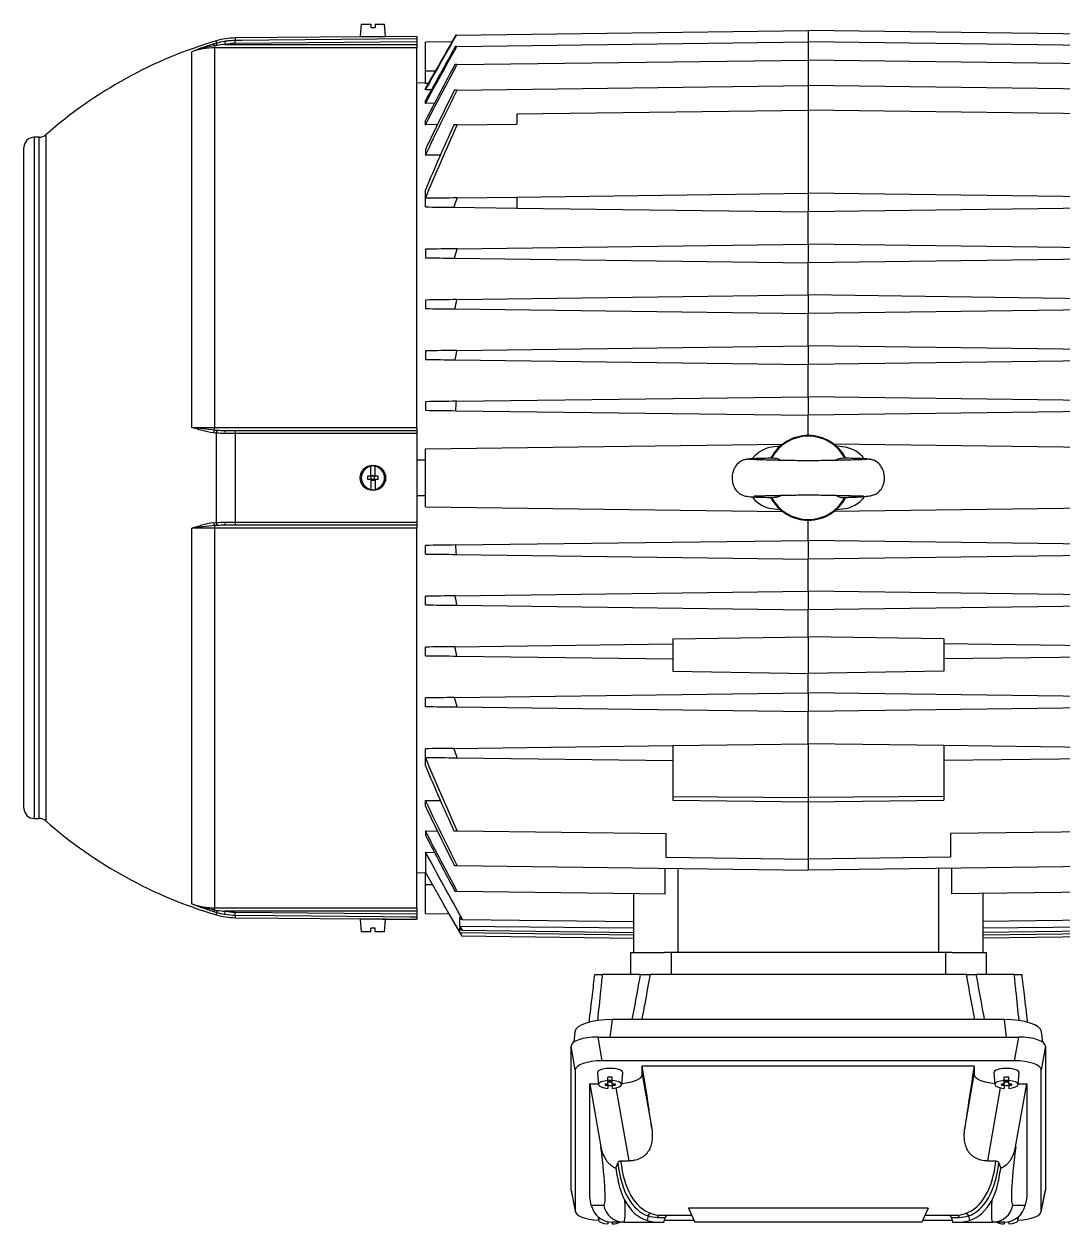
# Model space of a CAD drawing. Extents: x 49 to 1992, y 36 to 1202.
# Drawn here: x 1062.6 to 1368.9, y 35.5 to 389.6 of the extents above; entities that cross this region are included whole.
import ezdxf

# ---------------------------------------------------------------- set-up
doc = ezdxf.new("R2010")
doc.units = 0
doc.layers.get('0').update_dxf_attribs({"linetype": 'CONTINUOUS'})

msp = doc.modelspace()

# ---------------------------------------------------------------- linework, layer by layer
at = {"color": 7, "linetype": 'CONTINUOUS'}
for p, q in [((1162.12, 389.56), (1161.8, 385.86)), ((1162.12, 389.56), (1164.9, 389.56)), ((1164.9, 389.56), (1164.9, 388.56)), ((1166.2, 389.56), (1166.2, 388.56)), ((1166.2, 389.56), (1168.98, 389.56)), ((1169.3, 385.86), (1168.98, 389.56)), ((1164.9, 388.56), (1166.2, 388.56)), ((1178.55, 385.91), (1168.51, 385.82)), ((1178.55, 385.91), (1178.55, 385.25)), ((1190.23, 386.28), (1294.05, 387.63)), ((1294.05, 387.63), (1294.05, 384.26)), ((1397.87, 386.28), (1294.05, 387.63)), ((1118.82, 383.14), (1118.82, 382.54)), ((1118.82, 382.54), (1118.82, 270.55)), ((1178.55, 382.54), (1118.82, 382.54)), ((1119.34, 383.95), (1119.34, 384.62)), ((1121.79, 384.52), (1121.95, 383.54)), ((1121.95, 383.54), (1178.55, 383.54)), ((1162.59, 385.77), (1124.85, 385.44)), ((1124.85, 385.44), (1124.85, 384.78)), ((1124.86, 383.79), (1124.85, 384.78)), ((1178.55, 384.26), (1124.86, 383.79)), ((1161.8, 385.86), (1169.3, 385.86)), ((1178.55, 384.26), (1178.55, 383.54)), ((1178.55, 383.54), (1178.55, 382.54)), ((1178.55, 270.55), (1178.55, 382.54)), ((1188.84, 384.28), (1181.05, 384.18)), ((1190.3, 382.9), (1294.05, 384.26)), ((1294.05, 384.26), (1294.05, 378.94)), ((1397.8, 382.9), (1294.05, 384.26)), ((1112.05, 270.55), (1112.05, 381.35)), ((1190.36, 377.58), (1294.05, 378.94)), ((1294.05, 378.94), (1294.05, 371.4)), ((1397.74, 377.58), (1294.05, 378.94)), ((1181.05, 372), (1181.05, 375.66)), ((1183.93, 375.66), (1181.05, 375.66)), ((1181.05, 372.19), (1178.55, 372.15)), ((1181.86, 372.01), (1181.05, 372)), ((1181.05, 370.13), (1181.05, 370.6)), ((1182.82, 370.15), (1181.05, 370.13)), ((1190.41, 370.04), (1294.05, 371.4)), ((1294.05, 371.4), (1294.05, 364.15)), ((1397.69, 370.04), (1294.05, 371.4)), ((1181.05, 366.13), (1181.05, 366.96)), ((1183.73, 366.17), (1181.05, 366.13)), ((1208.05, 363.02), (1294.05, 364.15)), ((1208.05, 363.02), (1208.05, 360.02)), ((1294.05, 364.15), (1294.05, 339.61)), ((1380.05, 363.02), (1294.05, 364.15)), ((1181.05, 359.84), (1181.05, 361.08)), ((1184.63, 359.89), (1181.05, 359.84)), ((1190.44, 359.79), (1208.05, 360.02)), ((1067.03, 356.16), (1065.55, 356.16)), ((1065.55, 356.16), (1065.55, 155.16)), ((1067.03, 255.66), (1067.03, 356.16)), ((1069, 356.9), (1069, 255.66)), ((1062.55, 158.16), (1062.55, 353.16)), ((1181.05, 352.57), (1181.05, 350.82)), ((1185.54, 350.87), (1181.05, 350.82)), ((1181.05, 338.16), (1181.05, 340.62)), ((1181.05, 335.59), (1181.05, 338.13)), ((1190.44, 338.26), (1208.05, 338.49)), ((1208.05, 338.49), (1294.05, 339.61)), ((1208.05, 338.49), (1208.05, 335.24)), ((1294.05, 339.61), (1294.05, 334.11)), ((1380.05, 338.49), (1294.05, 339.61)), ((1189.45, 335.48), (1208.05, 335.24)), ((1208.05, 335.24), (1294.05, 334.11)), ((1380.05, 335.24), (1294.05, 334.11)), ((1294.05, 324.61), (1294.05, 334.11)), ((1181.05, 323.13), (1181.05, 320.59)), ((1190.41, 323.26), (1294.05, 324.61)), ((1294.05, 324.61), (1294.05, 319.11)), ((1397.69, 323.26), (1294.05, 324.61)), ((1189.6, 320.48), (1294.05, 319.11)), ((1398.5, 320.48), (1294.05, 319.11)), ((1294.05, 309.61), (1294.05, 319.11)), ((1181.05, 308.13), (1181.05, 305.59)), ((1190.36, 308.25), (1294.05, 309.61)), ((1294.05, 309.61), (1294.05, 304.11)), ((1397.74, 308.25), (1294.05, 309.61)), ((1189.74, 305.48), (1294.05, 304.11)), ((1398.36, 305.48), (1294.05, 304.11)), ((1294.05, 294.61), (1294.05, 304.11)), ((1190.3, 293.25), (1294.05, 294.61)), ((1294.05, 294.61), (1294.05, 289.11)), ((1397.8, 293.25), (1294.05, 294.61)), ((1181.05, 293.13), (1181.05, 290.59)), ((1189.86, 290.48), (1294.05, 289.11)), ((1398.24, 290.48), (1294.05, 289.11)), ((1294.05, 279.61), (1294.05, 289.11)), ((1181.05, 278.13), (1181.05, 275.59)), ((1190.23, 278.25), (1294.05, 279.61)), ((1294.05, 279.61), (1294.05, 274.11)), ((1397.87, 278.25), (1294.05, 279.61)), ((1189.97, 275.47), (1294.05, 274.11)), ((1398.13, 275.47), (1294.05, 274.11)), ((1294.05, 268.16), (1294.05, 274.11)), ((1118.82, 269.74), (1118.82, 270.55)), ((1118.82, 270.55), (1178.55, 270.55)), ((1124.86, 269.66), (1178.55, 269.66)), ((1178.55, 270.55), (1178.55, 269.66)), ((1119.34, 242.49), (1119.34, 268.84)), ((1124.85, 268.76), (1124.85, 242.56)), ((1178.55, 268.76), (1178.55, 242.56)), ((1181.05, 264.18), (1286.42, 265.56)), ((1407.05, 264.18), (1301.68, 265.56)), ((1181.05, 247.14), (1181.05, 264.18)), ((1285.72, 264.98), (1284, 264.83)), ((1304.1, 264.83), (1302.38, 264.98)), ((1164.9, 259.03), (1164.9, 259.12)), ((1164.9, 256.16), (1164.9, 259.03)), ((1166.2, 259.03), (1166.2, 259.12)), ((1166.2, 256.16), (1166.2, 259.03)), ((1178.55, 260.99), (1181.05, 260.97)), ((1067.03, 155.16), (1067.03, 255.66)), ((1069, 255.66), (1069, 154.42)), ((1164.9, 256.16), (1164.05, 256.16)), ((1164.05, 255.16), (1164.05, 256.16)), ((1164.9, 255.16), (1164.05, 255.16)), ((1164.9, 256.16), (1165.05, 256.16)), ((1164.9, 255.16), (1164.9, 252.3)), ((1164.9, 255.16), (1165.05, 255.16)), ((1165.05, 256.36), (1166.05, 256.36)), ((1165.05, 256.16), (1165.05, 256.36)), ((1165.05, 255.16), (1165.05, 256.16)), ((1166.05, 256.16), (1165.05, 256.16)), ((1165.05, 254.96), (1165.05, 255.16)), ((1166.05, 255.16), (1165.05, 255.16)), ((1165.05, 254.96), (1166.05, 254.96)), ((1166.05, 256.16), (1166.05, 256.36)), ((1166.05, 255.16), (1166.05, 256.16)), ((1166.05, 256.16), (1166.2, 256.16)), ((1166.05, 254.96), (1166.05, 255.16)), ((1166.05, 255.16), (1166.2, 255.16)), ((1167.05, 256.16), (1166.2, 256.16)), ((1167.05, 255.16), (1166.2, 255.16)), ((1166.2, 255.16), (1166.2, 252.3)), ((1167.05, 255.16), (1167.05, 256.16)), ((1164.9, 252.3), (1164.9, 252.21)), ((1166.2, 252.3), (1166.2, 252.21)), ((1181.05, 250.35), (1178.55, 250.34)), ((1181.05, 247.14), (1286.42, 245.76)), ((1284, 246.49), (1285.72, 246.34)), ((1407.05, 247.14), (1301.68, 245.76)), ((1302.38, 246.34), (1304.1, 246.49)), ((1112.05, 129.97), (1112.05, 240.77)), ((1118.82, 241.58), (1118.82, 240.78)), ((1178.55, 240.78), (1118.82, 240.78)), ((1118.82, 240.78), (1118.82, 128.78)), ((1178.55, 241.66), (1124.86, 241.66)), ((1178.55, 241.66), (1178.55, 240.78)), ((1178.55, 128.78), (1178.55, 240.78)), ((1294.05, 237.21), (1294.05, 243.16)), ((1189.97, 235.85), (1294.05, 237.21)), ((1294.05, 237.21), (1294.05, 231.71)), ((1398.13, 235.85), (1294.05, 237.21)), ((1181.05, 233.19), (1181.05, 235.73)), ((1190.23, 233.07), (1294.05, 231.71)), ((1397.87, 233.07), (1294.05, 231.71)), ((1294.05, 222.21), (1294.05, 231.71)), ((1181.05, 218.19), (1181.05, 220.73)), ((1189.86, 220.85), (1294.05, 222.21)), ((1294.05, 222.21), (1294.05, 216.71)), ((1398.24, 220.85), (1294.05, 222.21)), ((1190.3, 218.07), (1294.05, 216.71)), ((1397.8, 218.07), (1294.05, 216.71)), ((1294.05, 208.71), (1294.05, 216.71)), ((1181.05, 203.19), (1181.05, 205.73)), ((1189.74, 205.85), (1254.05, 206.69)), ((1254.05, 208.15), (1294.05, 208.71)), ((1254.05, 208.15), (1254.05, 198.6)), ((1294.05, 208.71), (1294.05, 197.89)), ((1334.05, 208.15), (1294.05, 208.71)), ((1334.05, 208.15), (1334.05, 198.6)), ((1398.36, 205.85), (1334.05, 206.69)), ((1190.36, 203.07), (1254.05, 202.24)), ((1397.74, 203.07), (1334.05, 202.24)), ((1254.05, 198.6), (1294.05, 197.89)), ((1334.05, 198.6), (1294.05, 197.89)), ((1294.05, 192.21), (1294.05, 197.89)), ((1189.6, 190.84), (1294.05, 192.21)), ((1294.05, 192.21), (1294.05, 186.71)), ((1398.5, 190.84), (1294.05, 192.21)), ((1181.05, 188.19), (1181.05, 190.73)), ((1190.41, 188.07), (1294.05, 186.71)), ((1397.69, 188.07), (1294.05, 186.71)), ((1294.05, 177.21), (1294.05, 186.71)), ((1254.05, 176.69), (1294.05, 177.21)), ((1294.05, 177.21), (1294.05, 161.34)), ((1334.05, 176.69), (1294.05, 177.21)), ((1181.05, 173.19), (1181.05, 175.73)), ((1189.45, 175.84), (1254.05, 176.69)), ((1254.05, 176.69), (1254.05, 161.6)), ((1334.05, 176.69), (1334.05, 161.6)), ((1398.65, 175.84), (1334.05, 176.69)), ((1181.05, 170.7), (1181.05, 173.17)), ((1190.44, 173.07), (1254.05, 172.24)), ((1397.66, 173.07), (1334.05, 172.24)), ((1181.05, 160.51), (1185.54, 160.45)), ((1181.05, 158.75), (1181.05, 160.51)), ((1254.05, 161.6), (1294.05, 161.34)), ((1254.05, 161.6), (1254.05, 160.61)), ((1254.05, 160.61), (1294.05, 160.09)), ((1334.05, 161.6), (1294.05, 161.34)), ((1294.05, 161.34), (1294.05, 160.09)), ((1294.05, 160.09), (1334.05, 160.61)), ((1294.05, 160.09), (1294.05, 143.18)), ((1334.05, 161.6), (1334.05, 160.61)), ((1065.55, 155.16), (1067.03, 155.16)), ((1181.05, 151.48), (1184.63, 151.43)), ((1181.05, 151.48), (1181.05, 150.24)), ((1190.44, 151.53), (1252.05, 150.73)), ((1252.05, 150.73), (1252.05, 143.73)), ((1397.66, 151.53), (1336.05, 150.73)), ((1336.05, 150.73), (1336.05, 143.73)), ((1181.05, 145.2), (1183.73, 145.16)), ((1181.05, 145.2), (1181.05, 139.33)), ((1252.05, 143.73), (1294.05, 143.18)), ((1336.05, 143.73), (1294.05, 143.18)), ((1294.05, 143.18), (1294.05, 139.93)), ((1178.55, 139.18), (1181.05, 139.13)), ((1183.16, 135.66), (1181.05, 139.33)), ((1181.05, 135.66), (1181.05, 139.33)), ((1190.41, 141.28), (1294.05, 139.93)), ((1251.8, 132.94), (1251.8, 140.48)), ((1255.55, 140.43), (1255.55, 115.66)), ((1397.69, 141.28), (1294.05, 139.93)), ((1332.55, 115.66), (1332.55, 140.43)), ((1336.3, 140.48), (1336.3, 132.94)), ((1181.05, 135.66), (1183.16, 135.66)), ((1190.36, 133.74), (1251.8, 132.94)), ((1242.55, 115.66), (1242.55, 133.06)), ((1397.74, 133.74), (1336.3, 132.94)), ((1345.55, 133.06), (1345.55, 115.66)), ((1118.82, 128.78), (1178.55, 128.78)), ((1118.82, 128.19), (1118.82, 128.78)), ((1121.79, 126.81), (1121.95, 127.79)), ((1178.55, 127.79), (1121.95, 127.79)), ((1124.85, 126.54), (1124.86, 127.54)), ((1124.86, 127.54), (1178.55, 127.07)), ((1178.55, 128.78), (1178.55, 127.79)), ((1178.55, 127.79), (1178.55, 127.07)), ((1119.34, 126.7), (1119.34, 127.38)), ((1124.85, 126.54), (1124.85, 125.88)), ((1124.85, 125.88), (1162.55, 125.55)), ((1161.8, 125.46), (1162.12, 121.76)), ((1165.55, 125.46), (1161.8, 125.46)), ((1169.3, 125.46), (1165.55, 125.46)), ((1168.52, 125.5), (1178.55, 125.41)), ((1168.98, 121.76), (1169.3, 125.46)), ((1178.55, 126.07), (1178.55, 125.41)), ((1181.05, 127.14), (1187.96, 127.05)), ((1187.95, 127.05), (1191.75, 120.48)), ((1191.55, 125.39), (1191.16, 126.1)), ((1191.16, 123.43), (1191.16, 126.1)), ((1191.99, 125.39), (1242.55, 124.72)), ((1396.11, 125.39), (1345.55, 124.72)), ((1164.9, 121.76), (1162.12, 121.76)), ((1166.2, 122.76), (1164.9, 122.76)), ((1164.9, 121.76), (1164.9, 122.76)), ((1166.2, 121.76), (1166.2, 122.76)), ((1168.98, 121.76), (1166.2, 121.76)), ((1191.16, 123.43), (1191.88, 122.16)), ((1191.16, 123.43), (1242.55, 122.86)), ((1191.62, 122.16), (1191.16, 122.98)), ((1191.16, 121.52), (1191.16, 122.98)), ((1191.16, 121.52), (1191.74, 120.5)), ((1191.16, 121.52), (1242.55, 120.85)), ((1191.74, 120.5), (1242.55, 119.84)), ((1191.88, 122.16), (1242.55, 121.49)), ((1345.55, 122.86), (1396.94, 123.43)), ((1396.22, 122.16), (1345.55, 121.49)), ((1345.55, 120.85), (1396.94, 121.52)), ((1396.36, 120.5), (1345.55, 119.84)), ((1241.55, 115.66), (1241.55, 109.16)), ((1241.55, 115.66), (1251.63, 115.66)), ((1255.55, 115.66), (1251.63, 115.66)), ((1253.55, 115.66), (1253.55, 109.16)), ((1332.55, 115.66), (1255.55, 115.66)), ((1336.47, 115.66), (1332.55, 115.66)), ((1334.55, 115.66), (1334.55, 109.16)), ((1336.47, 115.66), (1346.55, 115.66)), ((1346.55, 115.66), (1346.55, 109.16)), ((1244.54, 109.16), (1233.26, 109.16)), ((1340.76, 109.16), (1247.34, 109.16)), ((1354.85, 109.16), (1343.56, 109.16)), ((1236.12, 95.84), (1235.52, 90.67)), ((1351.98, 95.84), (1236.12, 95.84)), ((1352.58, 90.67), (1351.98, 95.84)), ((1225.19, 92.25), (1224.83, 89.16)), ((1363.27, 89.16), (1362.91, 92.25)), ((1231.93, 90.67), (1233.16, 83.67)), ((1231.93, 90.67), (1356.17, 90.67)), ((1354.94, 83.67), (1356.17, 90.67)), ((1225.28, 80.98), (1224.05, 87.98)), ((1224.05, 45.48), (1224.05, 87.98)), ((1364.05, 87.98), (1362.82, 80.98)), ((1364.05, 87.98), (1364.05, 45.48)), ((1354.94, 83.67), (1233.16, 83.67)), ((1245.05, 82.21), (1343.05, 82.21)), ((1245.05, 79.61), (1245.05, 82.21)), ((1343.05, 82.21), (1343.05, 79.61)), ((1225.28, 80.98), (1225.28, 39.33)), ((1231.8, 80.12), (1232.13, 76.65)), ((1234.9, 77.83), (1234.9, 78.8)), ((1236.2, 77.83), (1236.2, 78.8)), ((1238.97, 76.65), (1239.3, 80.12)), ((1245.05, 79.61), (1247.85, 63.74)), ((1340.25, 63.74), (1343.05, 79.61)), ((1348.8, 80.12), (1349.13, 76.65)), ((1351.9, 77.83), (1351.9, 78.8)), ((1353.2, 77.83), (1353.2, 78.8)), ((1355.97, 76.65), (1356.3, 80.12)), ((1362.82, 39.33), (1362.82, 80.98)), ((1229.55, 76.91), (1232.1, 76.91)), ((1229.55, 43.39), (1229.55, 76.91)), ((1229.55, 76.91), (1232.84, 58.27)), ((1234.05, 76.85), (1234.9, 76.85)), ((1234.05, 76.85), (1234.05, 76.51)), ((1234.05, 76.51), (1234.34, 76.85)), ((1234.05, 76.51), (1234.9, 76.51)), ((1234.9, 76.85), (1234.9, 77.83)), ((1235.05, 77.79), (1234.9, 77.79)), ((1234.9, 77.51), (1235.05, 77.69)), ((1235.05, 77.45), (1234.9, 77.45)), ((1234.9, 76.85), (1234.9, 76.51)), ((1234.9, 76.51), (1234.9, 75.53)), ((1236.05, 77.86), (1235.05, 77.86)), ((1235.05, 77.86), (1235.05, 77.79)), ((1235.05, 77.79), (1235.05, 77.69)), ((1235.05, 77.69), (1236.05, 77.69)), ((1235.05, 77.45), (1235.05, 77.69)), ((1235.05, 77.45), (1235.05, 77.38)), ((1236.05, 77.38), (1235.05, 77.38)), ((1236.05, 77.86), (1236.05, 77.79)), ((1236.2, 77.79), (1236.05, 77.79)), ((1236.05, 77.79), (1236.05, 77.69)), ((1236.2, 77.51), (1236.05, 77.69)), ((1236.05, 77.45), (1236.05, 77.69)), ((1236.2, 77.45), (1236.05, 77.45)), ((1236.05, 77.45), (1236.05, 77.38)), ((1236.2, 76.85), (1236.2, 77.83)), ((1236.2, 76.85), (1237.05, 76.85)), ((1236.2, 76.85), (1236.2, 76.51)), ((1236.2, 76.51), (1237.05, 76.51)), ((1236.2, 76.51), (1236.2, 75.53)), ((1237.05, 76.51), (1236.76, 76.85)), ((1237.05, 76.85), (1237.05, 76.51)), ((1241.19, 54.13), (1237.39, 75.69)), ((1350.71, 75.69), (1346.91, 54.13)), ((1351.05, 76.85), (1351.9, 76.85)), ((1351.05, 76.85), (1351.05, 76.51)), ((1351.05, 76.51), (1351.34, 76.85)), ((1351.05, 76.51), (1351.9, 76.51)), ((1351.9, 76.85), (1351.9, 77.83)), ((1352.05, 77.79), (1351.9, 77.79)), ((1351.9, 77.51), (1352.05, 77.69)), ((1352.05, 77.45), (1351.9, 77.45)), ((1351.9, 76.85), (1351.9, 76.51)), ((1351.9, 76.51), (1351.9, 75.53)), ((1353.05, 77.86), (1352.05, 77.86)), ((1352.05, 77.86), (1352.05, 77.79)), ((1352.05, 77.79), (1352.05, 77.69)), ((1352.05, 77.69), (1353.05, 77.69)), ((1352.05, 77.45), (1352.05, 77.69)), ((1352.05, 77.45), (1352.05, 77.38)), ((1353.05, 77.38), (1352.05, 77.38)), ((1353.05, 77.86), (1353.05, 77.79)), ((1353.2, 77.79), (1353.05, 77.79)), ((1353.05, 77.79), (1353.05, 77.69)), ((1353.2, 77.51), (1353.05, 77.69)), ((1353.05, 77.45), (1353.05, 77.69)), ((1353.2, 77.45), (1353.05, 77.45)), ((1353.05, 77.45), (1353.05, 77.38)), ((1353.2, 76.85), (1353.2, 77.83)), ((1353.2, 76.85), (1354.05, 76.85)), ((1353.2, 76.85), (1353.2, 76.51)), ((1353.2, 76.51), (1354.05, 76.51)), ((1353.2, 76.51), (1353.2, 75.53)), ((1354.05, 76.51), (1353.76, 76.85)), ((1354.05, 76.85), (1354.05, 76.51)), ((1355.26, 58.27), (1358.55, 76.91)), ((1356, 76.91), (1358.55, 76.91)), ((1358.55, 76.91), (1358.55, 43.39)), ((1237.26, 51.98), (1237.83, 53.48)), ((1238.67, 54.13), (1241.19, 54.13)), ((1346.91, 54.13), (1349.43, 54.13)), ((1350.27, 53.48), (1350.84, 51.98)), ((1224.05, 45.48), (1225.28, 39.33)), ((1224.07, 45.29), (1225.3, 39.14)), ((1230.01, 41.11), (1229.55, 43.39)), ((1358.55, 43.39), (1358.09, 41.11)), ((1362.8, 39.14), (1364.03, 45.29)), ((1362.82, 39.33), (1364.05, 45.48)), ((1230.01, 41.11), (1233.67, 41.11)), ((1329.45, 40.2), (1258.66, 40.2)), ((1258.66, 40.2), (1260.57, 36.09)), ((1329.45, 40.2), (1327.53, 36.09)), ((1354.43, 41.11), (1358.09, 41.11)), ((1232.03, 37.64), (1232.13, 36.63)), ((1234.9, 36.21), (1234.9, 35.52)), ((1239.58, 36.09), (1236.11, 36.09)), ((1236.2, 36.09), (1236.2, 35.52)), ((1239.58, 36.09), (1248.97, 36.09)), ((1246.78, 37.9), (1246.45, 36.55)), ((1248.97, 36.09), (1251.45, 36.09)), ((1251.78, 37.35), (1249.41, 37.35)), ((1250.33, 38.09), (1259.64, 38.09)), ((1251.45, 36.09), (1251.78, 37.35)), ((1251.59, 36.63), (1260.32, 36.63)), ((1327.53, 36.09), (1260.57, 36.09)), ((1327.78, 36.63), (1336.51, 36.63)), ((1328.46, 38.09), (1337.77, 38.09)), ((1336.32, 37.35), (1336.65, 36.09)), ((1338.69, 37.35), (1336.32, 37.35)), ((1336.65, 36.09), (1339.14, 36.09)), ((1339.14, 36.09), (1348.52, 36.09)), ((1341.32, 37.9), (1341.65, 36.55)), ((1351.99, 36.09), (1348.52, 36.09)), ((1351.9, 36.09), (1351.9, 35.52)), ((1353.2, 36.21), (1353.2, 35.52)), ((1355.97, 36.63), (1356.07, 37.64))]:
    msp.add_line(p, q, dxfattribs=at)
at = {"color": 7, "linetype": 'CONTINUOUS', "flags": 128}
for points in [[(1124.85, 384.78), (1126.85, 384.8), (1134.85, 384.87), (1166.85, 385.15), (1178.55, 385.25)], [(1178.55, 268.76), (1176.55, 268.76), (1168.55, 268.76), (1136.55, 268.76), (1124.85, 268.76)], [(1124.85, 242.56), (1126.85, 242.56), (1134.85, 242.56), (1166.85, 242.56), (1178.55, 242.56)], [(1178.55, 126.07), (1176.55, 126.09), (1168.55, 126.16), (1136.55, 126.44), (1124.85, 126.54)], [(1191.74, 120.5), (1191.74, 120.5)], [(1239.3, 80.12), (1239.3, 80.16), (1239.12, 80.56), (1238.58, 80.91), (1237.75, 81.2), (1236.71, 81.38), (1235.55, 81.44), (1234.39, 81.38), (1233.35, 81.2), (1232.52, 80.91), (1231.98, 80.56), (1231.8, 80.16), (1231.8, 80.12)], [(1356.3, 80.12), (1356.3, 80.16), (1356.12, 80.56), (1355.58, 80.91), (1354.75, 81.2), (1353.71, 81.38), (1352.55, 81.44), (1351.39, 81.38), (1350.35, 81.2), (1349.52, 80.91), (1348.98, 80.56), (1348.8, 80.16), (1348.8, 80.12)], [(1234.9, 77.83), (1233.8, 77.69), (1232.91, 77.43), (1232.33, 77.08), (1232.12, 76.68), (1232.33, 76.29), (1232.91, 75.94), (1233.8, 75.68), (1234.9, 75.53)], [(1236.2, 75.53), (1237.3, 75.68), (1238.19, 75.94), (1238.77, 76.29), (1238.98, 76.68), (1238.77, 77.08), (1238.19, 77.43), (1237.3, 77.69), (1236.2, 77.83)], [(1351.9, 77.83), (1350.8, 77.69), (1349.91, 77.43), (1349.33, 77.08), (1349.12, 76.68), (1349.33, 76.29), (1349.91, 75.94), (1350.8, 75.68), (1351.9, 75.53)], [(1353.2, 75.53), (1354.3, 75.68), (1355.19, 75.94), (1355.77, 76.29), (1355.98, 76.68), (1355.77, 77.08), (1355.19, 77.43), (1354.3, 77.69), (1353.2, 77.83)], [(1232.55, 37.23), (1232.33, 37.06), (1232.12, 36.67), (1232.33, 36.27), (1232.91, 35.92), (1233.8, 35.66), (1234.9, 35.52)], [(1353.2, 35.52), (1354.3, 35.66), (1355.19, 35.92), (1355.77, 36.27), (1355.98, 36.67), (1355.77, 37.06), (1355.55, 37.23)]]:
    msp.add_lwpolyline(points, dxfattribs=at)
at = {"color": 7, "linetype": 'CONTINUOUS'}
msp.add_circle((1165.55, 255.66), 3.75, dxfattribs=at)
for centre, radius, start, end in [((1157.55, 255.66), 134.5, 106.5049, 131.1728), ((1117.44, 382.77), 1.42, 14.9533, 40.3173), ((1125.02, 365.44), 20, 90.5, 106.5049), ((1117.05, 382.59), 2.66, 14.6474, 30.5834), ((1065.55, 353.16), 3, 90, 180), ((1067.03, 359.16), 3, 270, 311.1728), ((1120.33, 268.75), 1.81, 146.6187, 174.3626), ((1120.89, 268.8), 1.55, 144.7345, 178.8783), ((1123.25, 268.96), 1.47, 151.7604, 187.8841), ((1149.52, 268.97), 24.68, 178.4001, 180.4877), ((1294.05, 255.66), 12.5, 27.704, 151.9746), ((1294.05, 255.66), 12.29, 28.1011, 151.8989), ((1284.8, 255.66), 9.21, 95, 142.0593), ((1303.3, 255.66), 9.21, 36.6482, 85), ((1165.55, 255.66), 3.43, 100.9358, 259.0642), ((1165.55, 255.66), 3.51, 79.3397, 100.6603), ((1165.55, 255.66), 3.43, 280.9358, 79.0642), ((1165.55, 255.66), 3.51, 259.3397, 280.6603), ((1284.8, 255.66), 9.21, 218.4824, 265), ((1294.05, 255.66), 12.5, 207.9119, 332.284), ((1294.05, 255.66), 12.29, 208.0983, 331.9017), ((1303.3, 255.66), 9.21, 275, 322.9169), ((1120.33, 242.58), 1.81, 185.6374, 213.3813), ((1120.89, 242.52), 1.55, 181.1217, 215.2655), ((1123.25, 242.36), 1.47, 172.1159, 208.2396), ((1149.52, 242.35), 24.68, 179.5123, 181.5999), ((1065.55, 158.16), 3, 180, 270), ((1067.03, 152.16), 3, 48.8272, 90), ((1157.55, 255.66), 134.5, 228.8272, 253.4951), ((1117.44, 128.55), 1.42, 319.6827, 345.0467), ((1117.05, 128.73), 2.66, 329.4166, 345.3526), ((1125.02, 145.88), 20, 253.4951, 269.5), ((1235.55, 68.64), 10.18, 86.34, 93.66), ((1352.55, 68.64), 10.18, 86.34, 93.66), ((1235.55, 86.6), 10.18, 266.34, 273.66), ((1352.55, 86.6), 10.18, 266.34, 273.66), ((1239.58, 42.08), 5.99, 189.3295, 269.9592), ((1348.52, 42.08), 5.99, 270.0408, 350.6705), ((1236.15, 40.76), 5.24, 270.58, 297.1023), ((1247.75, 37.63), 1.01, 95.7836, 164.2688), ((1250.35, 37.13), 0.962, 90.9431, 166.7201), ((1252.75, 37.09), 1, 90, 165), ((1335.35, 37.09), 1, 15, 90), ((1337.75, 37.13), 0.962, 13.2799, 89.0569), ((1340.35, 37.63), 1.01, 15.7312, 84.2164), ((1351.95, 40.76), 5.24, 242.8977, 269.42)]:
    msp.add_arc(centre, radius, start, end, dxfattribs=at)
for centre, major_axis, ratio, start_param, end_param in [((1236.24, 92.05), (11.06, -0.05), 0.341994, 1.58317, 3.103304), ((1351.86, 92.05), (11.06, 0.05), 0.341994, 0.038289, 1.558423), ((1232.17, 87.89), (8.12, -0.09), 0.341823, 1.604946, 3.145584), ((1355.93, 87.89), (8.12, 0.09), 0.341823, 6.279194, 7.819832), ((1233.41, 80.89), (8.12, -0.09), 0.341823, 1.604946, 3.145584), ((1242.19, 83.09), (-7.48, 45), 0.05869, 4.258116, 4.683087), ((1345.91, 83.09), (7.48, 45), 0.05869, 1.600099, 2.025069), ((1354.69, 80.89), (8.12, 0.09), 0.341823, 6.279194, 7.819832), ((1236.93, 79.69), (8.12, -0.09), 0.341823, 4.975237, 6.287177), ((1351.17, 79.69), (8.12, 0.09), 0.341823, 3.137601, 4.449541), ((1226.87, 82.11), (-6.82, 41), 0.05869, 3.131834, 4.082097), ((1361.23, 82.11), (6.82, 41), 0.05869, 2.201088, 3.151351), ((1263.8, 83.35), (17.21, 45.38), 0.438201, 2.442209, 3.150998), ((1264.67, 83.09), (17.37, 44.33), 0.445399, 2.442677, 3.159096), ((1323.43, 83.09), (-17.37, 44.33), 0.445399, 3.12409, 3.840509), ((1324.3, 83.35), (-17.21, 45.38), 0.438201, 3.132187, 3.840976), ((1232.17, 45.57), (8.12, 0.09), 0.341823, 3.137601, 3.205901), ((1355.93, 45.57), (8.12, -0.09), 0.341823, 6.218877, 6.287177), ((1233.41, 39.41), (8.12, 0.09), 0.341823, 3.137601, 4.549585), ((1235.9, 42.09), (4.47, -4.17), 0.965767, 4.073529, 5.480416), ((1232.78, 83.09), (-6.81, 47), 0.051529, 3.134124, 3.659087), ((1263.52, 83.09), (17.58, 46.36), 0.438201, 2.781273, 3.166858), ((1324.59, 83.09), (-17.58, 46.36), 0.438201, 3.116327, 3.501912), ((1355.32, 83.09), (6.81, 47), 0.051529, 2.624099, 3.149061), ((1352.2, 42.09), (4.47, 4.17), 0.965767, 3.944361, 5.351249), ((1354.69, 39.41), (8.12, -0.09), 0.341823, 4.875193, 6.287177)]:
    msp.add_ellipse(centre, major_axis=major_axis, ratio=ratio, start_param=start_param, end_param=end_param, dxfattribs=at)
for points in [[(1181.05, 370.13), (1184.11, 375.51), (1187.17, 380.89), (1190.23, 386.28)], [(1189.97, 386.27), (1187, 381.05), (1184.02, 375.82), (1181.05, 370.6)], [(1190.23, 386.28), (1190.14, 386.27), (1190.05, 386.27), (1189.97, 386.27)], [(1115.03, 382.49), (1114.03, 382.13), (1113.03, 381.75), (1112.05, 381.35)], [(1118.53, 383.69), (1117.34, 383.31), (1116.18, 382.91), (1115.03, 382.49)], [(1118.53, 383.69), (1118.8, 383.78), (1119.07, 383.86), (1119.34, 383.95)], [(1119.62, 383.26), (1119.35, 383.22), (1119.09, 383.18), (1118.82, 383.14)], [(1119.34, 383.95), (1120.14, 384.19), (1120.96, 384.38), (1121.79, 384.52)], [(1121.95, 383.54), (1121.17, 383.47), (1120.4, 383.38), (1119.62, 383.26)], [(1121.79, 384.52), (1122.12, 384.57), (1122.45, 384.62), (1122.78, 384.65)], [(1124.86, 383.79), (1123.88, 383.78), (1122.91, 383.69), (1121.95, 383.54)], [(1122.78, 384.65), (1123.46, 384.73), (1124.15, 384.77), (1124.85, 384.78)], [(1181.05, 366.13), (1184.12, 371.73), (1187.21, 377.32), (1190.3, 382.9)], [(1189.86, 382.9), (1186.91, 377.59), (1183.97, 372.28), (1181.05, 366.96)], [(1190.3, 382.9), (1190.15, 382.9), (1190, 382.9), (1189.86, 382.9)], [(1181.05, 359.84), (1184.12, 365.77), (1187.23, 371.68), (1190.36, 377.58)], [(1189.74, 377.57), (1186.82, 372.09), (1183.92, 366.6), (1181.05, 361.08)], [(1190.36, 377.58), (1190.15, 377.58), (1189.94, 377.57), (1189.74, 377.57)], [(1181.05, 350.82), (1184.1, 357.26), (1187.23, 363.66), (1190.41, 370.04)], [(1189.6, 370.03), (1186.7, 364.23), (1183.84, 358.42), (1181.05, 352.57)], [(1190.41, 370.04), (1190.14, 370.04), (1189.87, 370.03), (1189.6, 370.03)], [(1181.05, 338.16), (1184.04, 345.43), (1187.18, 352.63), (1190.44, 359.79)], [(1189.45, 359.78), (1186.55, 353.43), (1183.74, 347.05), (1181.05, 340.62)], [(1190.44, 359.79), (1190.1, 359.79), (1189.77, 359.78), (1189.45, 359.78)], [(1190.44, 338.26), (1187.18, 338.21), (1184.04, 338.17), (1181.05, 338.13)], [(1189.45, 335.48), (1189.77, 336.41), (1190.1, 337.33), (1190.44, 338.26)], [(1181.05, 335.59), (1183.74, 335.56), (1186.55, 335.52), (1189.45, 335.48)], [(1190.41, 323.26), (1187.23, 323.21), (1184.1, 323.17), (1181.05, 323.13)], [(1189.6, 320.48), (1189.87, 321.41), (1190.14, 322.33), (1190.41, 323.26)], [(1181.05, 320.59), (1183.84, 320.55), (1186.7, 320.52), (1189.6, 320.48)], [(1190.36, 308.25), (1187.23, 308.21), (1184.12, 308.17), (1181.05, 308.13)], [(1189.74, 305.48), (1189.94, 306.4), (1190.15, 307.33), (1190.36, 308.25)], [(1181.05, 305.59), (1183.92, 305.55), (1186.82, 305.52), (1189.74, 305.48)], [(1190.3, 293.25), (1187.21, 293.21), (1184.12, 293.17), (1181.05, 293.13)], [(1181.05, 290.59), (1183.97, 290.55), (1186.91, 290.51), (1189.86, 290.48)], [(1189.86, 290.48), (1190, 291.4), (1190.15, 292.33), (1190.3, 293.25)], [(1190.23, 278.25), (1187.17, 278.21), (1184.11, 278.17), (1181.05, 278.13)], [(1189.97, 275.47), (1190.05, 276.4), (1190.14, 277.33), (1190.23, 278.25)], [(1181.05, 275.59), (1184.02, 275.55), (1187, 275.51), (1189.97, 275.47)], [(1115.03, 269.66), (1114.03, 269.93), (1113.03, 270.24), (1112.05, 270.55)], [(1118.53, 268.93), (1117.34, 269.09), (1116.18, 269.35), (1115.03, 269.66)], [(1118.82, 269.74), (1119.09, 269.73), (1119.35, 269.71), (1119.62, 269.7)], [(1119.62, 269.7), (1120.4, 269.67), (1121.17, 269.66), (1121.95, 269.66)], [(1121.95, 269.66), (1122.91, 269.66), (1123.88, 269.66), (1124.86, 269.66)], [(1119.34, 268.84), (1119.07, 268.86), (1118.8, 268.89), (1118.53, 268.93)], [(1121.79, 268.76), (1120.96, 268.76), (1120.14, 268.77), (1119.34, 268.84)], [(1124.85, 268.76), (1123.82, 268.76), (1122.8, 268.76), (1121.79, 268.76)], [(1115.03, 241.66), (1114.03, 241.39), (1113.03, 241.09), (1112.05, 240.77)], [(1118.53, 242.4), (1117.34, 242.23), (1116.18, 241.97), (1115.03, 241.66)], [(1118.53, 242.4), (1118.8, 242.44), (1119.07, 242.47), (1119.34, 242.49)], [(1119.62, 241.62), (1119.35, 241.61), (1119.09, 241.6), (1118.82, 241.58)], [(1119.34, 242.49), (1120.14, 242.55), (1120.96, 242.56), (1121.79, 242.56)], [(1121.95, 241.66), (1121.17, 241.66), (1120.4, 241.66), (1119.62, 241.62)], [(1121.79, 242.56), (1122.12, 242.56), (1122.45, 242.56), (1122.78, 242.56)], [(1124.86, 241.66), (1123.88, 241.66), (1122.91, 241.66), (1121.95, 241.66)], [(1122.78, 242.56), (1123.46, 242.56), (1124.15, 242.56), (1124.85, 242.56)], [(1189.97, 235.85), (1187, 235.81), (1184.02, 235.77), (1181.05, 235.73)], [(1190.23, 233.07), (1190.14, 234), (1190.05, 234.92), (1189.97, 235.85)], [(1181.05, 233.19), (1184.11, 233.15), (1187.17, 233.11), (1190.23, 233.07)], [(1189.86, 220.85), (1186.91, 220.81), (1183.97, 220.77), (1181.05, 220.73)], [(1190.3, 218.07), (1190.15, 219), (1190, 219.92), (1189.86, 220.85)], [(1181.05, 218.19), (1184.12, 218.15), (1187.21, 218.11), (1190.3, 218.07)], [(1189.74, 205.85), (1186.82, 205.81), (1183.92, 205.77), (1181.05, 205.73)], [(1190.36, 203.07), (1190.15, 203.99), (1189.94, 204.92), (1189.74, 205.85)], [(1181.05, 203.19), (1184.12, 203.15), (1187.23, 203.11), (1190.36, 203.07)], [(1189.6, 190.84), (1186.7, 190.81), (1183.84, 190.77), (1181.05, 190.73)], [(1181.05, 188.19), (1184.1, 188.15), (1187.23, 188.11), (1190.41, 188.07)], [(1190.41, 188.07), (1190.14, 188.99), (1189.87, 189.92), (1189.6, 190.84)], [(1189.45, 175.84), (1186.55, 175.8), (1183.74, 175.77), (1181.05, 175.73)], [(1190.44, 173.07), (1190.1, 173.99), (1189.77, 174.92), (1189.45, 175.84)], [(1181.05, 173.19), (1184.04, 173.15), (1187.18, 173.11), (1190.44, 173.07)], [(1190.44, 151.53), (1187.19, 158.69), (1184.04, 165.89), (1181.05, 173.17)], [(1181.05, 170.7), (1183.74, 164.27), (1186.55, 157.89), (1189.45, 151.55)], [(1190.41, 141.28), (1187.23, 147.66), (1184.1, 154.06), (1181.05, 160.51)], [(1181.05, 158.75), (1183.84, 152.91), (1186.7, 147.09), (1189.6, 141.29)], [(1190.36, 133.74), (1187.23, 139.64), (1184.12, 145.55), (1181.05, 151.48)], [(1181.05, 150.24), (1183.92, 144.73), (1186.82, 139.23), (1189.74, 133.75)], [(1189.45, 151.55), (1189.77, 151.54), (1190.1, 151.54), (1190.44, 151.53)], [(1191.99, 125.39), (1188.33, 131.98), (1184.68, 138.58), (1181.05, 145.2)], [(1189.6, 141.29), (1189.87, 141.29), (1190.14, 141.29), (1190.41, 141.28)], [(1189.74, 133.75), (1189.94, 133.75), (1190.15, 133.75), (1190.36, 133.74)], [(1115.03, 128.83), (1114.03, 129.2), (1113.03, 129.58), (1112.05, 129.97)], [(1118.53, 127.63), (1117.34, 128.01), (1116.18, 128.41), (1115.03, 128.83)], [(1119.34, 127.38), (1119.07, 127.46), (1118.8, 127.55), (1118.53, 127.63)], [(1118.82, 128.19), (1119.09, 128.14), (1119.35, 128.1), (1119.62, 128.06)], [(1119.62, 128.06), (1120.4, 127.94), (1121.17, 127.85), (1121.95, 127.79)], [(1121.95, 127.79), (1122.91, 127.63), (1123.88, 127.55), (1124.86, 127.54)], [(1121.79, 126.81), (1120.96, 126.94), (1120.14, 127.13), (1119.34, 127.38)], [(1124.85, 126.54), (1123.82, 126.55), (1122.8, 126.64), (1121.79, 126.81)], [(1191.99, 125.39), (1191.84, 125.39), (1191.69, 125.39), (1191.55, 125.39)], [(1191.88, 122.16), (1191.79, 122.16), (1191.7, 122.16), (1191.62, 122.16)], [(1246.45, 36.55), (1247.4, 36.25), (1248.24, 36.09), (1248.97, 36.09)], [(1249.41, 37.35), (1248.66, 37.35), (1247.78, 37.54), (1246.78, 37.9)], [(1247.65, 38.63), (1248.67, 38.28), (1249.56, 38.09), (1250.33, 38.09)], [(1337.77, 38.09), (1338.54, 38.09), (1339.43, 38.28), (1340.45, 38.63)], [(1341.32, 37.9), (1340.32, 37.54), (1339.44, 37.35), (1338.69, 37.35)], [(1339.14, 36.09), (1339.86, 36.09), (1340.7, 36.25), (1341.65, 36.55)]]:
    msp.add_open_spline(points, degree=3, dxfattribs=at)
for points, knots in [([(1118.82, 383.14), (1117.66, 382.96), (1116.51, 382.72), (1114.25, 382.12), (1113.14, 381.77), (1112.05, 381.35)], [0, 0, 0, 0, 0.5, 0.5, 1, 1, 1, 1]), ([(1118.82, 382.54), (1117.66, 382.54), (1116.52, 382.44), (1114.25, 382.04), (1113.14, 381.75), (1112.05, 381.35)], [0, 0, 0, 0, 0.5, 0.5, 1, 1, 1, 1]), ([(1168.51, 385.82), (1168.51, 385.82), (1168.51, 385.82), (1168.13, 385.81), (1167.46, 385.79), (1166.55, 385.78), (1165.54, 385.76), (1164.53, 385.76), (1163.63, 385.76), (1162.96, 385.77), (1162.58, 385.77), (1162.59, 385.77), (1162.59, 385.77)], [0, 0, 0, 0, 0.071178, 0.17854, 0.285935, 0.393373, 0.500815, 0.608224, 0.715612, 0.823011, 0.930427, 1, 1, 1, 1]), ([(1178.55, 385.25), (1178.55, 385.24), (1178.55, 385.2), (1178.55, 385.09), (1178.55, 385.02), (1178.55, 384.75), (1178.55, 384.5), (1178.55, 384.26)], [0, 0, 0, 0, 0.25, 0.25, 0.5, 0.5, 1, 1, 1, 1]), ([(1181.05, 375.66), (1181.05, 376.77), (1181.05, 379), (1181.05, 381.87), (1181.05, 383.64), (1181.05, 384.4), (1181.05, 384.18), (1181.05, 384.18)], [0, 0, 0, 0, 0.250074, 0.49993, 0.749675, 0.999413, 1, 1, 1, 1]), ([(1118.82, 269.74), (1117.66, 269.82), (1116.51, 269.95), (1114.25, 270.23), (1113.14, 270.39), (1112.05, 270.55)], [0, 0, 0, 0, 0.5, 0.5, 1, 1, 1, 1]), ([(1112.05, 270.55), (1113.14, 270.55), (1114.25, 270.55), (1116.52, 270.55), (1117.66, 270.55), (1118.82, 270.55)], [0, 0, 0, 0, 0.5, 0.5, 1, 1, 1, 1]), ([(1178.55, 269.66), (1178.55, 269.66), (1178.55, 269.64), (1178.55, 269.55), (1178.55, 269.49), (1178.55, 269.24), (1178.55, 269.01), (1178.55, 268.76)], [0, 0, 0, 0, 0.25, 0.25, 0.5, 0.5, 1, 1, 1, 1]), ([(1276.14, 261.14), (1275.77, 261.1), (1275.05, 261.01), (1273.81, 260.42), (1272.67, 259.37), (1271.92, 257.95), (1271.52, 256.36), (1271.53, 254.63), (1272.01, 253.17), (1272.57, 252.23), (1273.14, 251.51), (1273.92, 250.87), (1274.77, 250.47), (1275.8, 250.21), (1277.38, 250.03), (1279.25, 249.97), (1281.13, 249.92), (1282.44, 249.89), (1283.39, 249.87), (1283.6, 249.86)], [0, 0, 0, 0, 0.0371236, 0.0732222, 0.1374808, 0.1911094, 0.2339433, 0.3005883, 0.3600253, 0.3861128, 0.4104581, 0.4582544, 0.5108279, 0.5710902, 0.6934249, 0.8168055, 0.8872957, 0.9754267, 1, 1, 1, 1]), ([(1283.21, 261.45), (1282.43, 261.43), (1280.81, 261.4), (1278.86, 261.34), (1277.3, 261.28), (1276.32, 261.22), (1275.88, 261.17), (1275.96, 261.15), (1275.98, 261.14)], [0, 0, 0, 0, 0.179924, 0.370055, 0.560712, 0.751784, 0.943277, 1, 1, 1, 1]), ([(1311.47, 261.12), (1311.29, 261.1), (1310.94, 261.07), (1309.93, 261.02), (1308.7, 260.97), (1306.98, 260.92), (1304.77, 260.87), (1302.28, 260.81), (1300.34, 260.78), (1298.2, 260.75), (1295.96, 260.67), (1293.53, 260.64), (1291.32, 260.7), (1288.75, 260.77), (1285.89, 260.81), (1282.88, 260.88), (1280.02, 260.95), (1278.14, 261.02), (1277.06, 261.07), (1276.78, 261.1), (1276.63, 261.12)], [0, 0, 0, 0, 0.057322, 0.110297, 0.158924, 0.203174, 0.27849, 0.33637, 0.37694, 0.405861, 0.4714, 0.509014, 0.551612, 0.603183, 0.664319, 0.734496, 0.813878, 0.902354, 0.950062, 1, 1, 1, 1]), ([(1285.95, 260.81), (1285.7, 260.96), (1284.87, 261.44), (1283.89, 261.45), (1283.21, 261.45)], [0, 0, 0, 0, 0.2963021, 1, 1, 1, 1]), ([(1304.89, 261.45), (1304.29, 261.44), (1303.3, 261.43), (1302.43, 260.98), (1302.09, 260.81)], [0, 0, 0, 0, 0.617125, 1, 1, 1, 1]), ([(1312.04, 261.14), (1312.07, 261.15), (1312.14, 261.19), (1311.44, 261.25), (1310.11, 261.31), (1308.27, 261.37), (1306.44, 261.42), (1305.14, 261.45), (1304.67, 261.46)], [0, 0, 0, 0, 0.105864, 0.322654, 0.52708, 0.71931, 0.899396, 1, 1, 1, 1]), ([(1304.95, 249.89), (1305.38, 249.9), (1306.8, 249.94), (1308.71, 250.02), (1310.8, 250.16), (1312.36, 250.35), (1313.51, 250.64), (1314.25, 250.98), (1314.89, 251.49), (1315.41, 252.06), (1315.9, 252.83), (1316.32, 253.83), (1316.61, 255.27), (1316.52, 256.82), (1315.99, 258.37), (1315.16, 259.68), (1314.04, 260.57), (1312.91, 261.03), (1312.28, 261.1), (1311.96, 261.14)], [0, 0, 0, 0, 0.051006, 0.166314, 0.268266, 0.382855, 0.472435, 0.536586, 0.56973, 0.600529, 0.633103, 0.669343, 0.711332, 0.779769, 0.825109, 0.877149, 0.936172, 0.96784, 1, 1, 1, 1]), ([(1278.07, 250.39), (1278.06, 250.38), (1277.97, 250.29), (1278.53, 250.34), (1279.81, 250.36), (1281.71, 250.42), (1283.75, 250.46), (1285.72, 250.51), (1287.55, 250.54), (1289.42, 250.57), (1291.53, 250.62), (1294.16, 250.7), (1297.05, 250.61), (1299.81, 250.55), (1302.15, 250.51), (1304, 250.47), (1305.54, 250.43), (1306.92, 250.4), (1308.22, 250.37), (1309.4, 250.33), (1310.09, 250.33), (1310.42, 250.31), (1310.39, 250.34), (1310.38, 250.35)], [0, 0, 0, 0, 0.0084973, 0.0650135, 0.1290294, 0.1946924, 0.2527135, 0.3029375, 0.3451439, 0.3833397, 0.4306908, 0.4879313, 0.5545509, 0.6184407, 0.6738101, 0.7211524, 0.7604584, 0.800508, 0.847755, 0.9019378, 0.9626863, 0.9931139, 1, 1, 1, 1]), ([(1283.59, 249.91), (1284.07, 249.92), (1284.92, 249.94), (1285.68, 250.34), (1286.01, 250.51)], [0, 0, 0, 0, 0.560257, 1, 1, 1, 1]), ([(1302.14, 250.51), (1302.38, 250.37), (1303.21, 249.88), (1304.19, 249.88), (1304.89, 249.87)], [0, 0, 0, 0, 0.282097, 1, 1, 1, 1]), ([(1118.82, 241.58), (1117.66, 241.5), (1116.51, 241.38), (1114.25, 241.1), (1113.14, 240.94), (1112.05, 240.77)], [0, 0, 0, 0, 0.5, 0.5, 1, 1, 1, 1]), ([(1118.82, 240.78), (1117.66, 240.78), (1116.52, 240.78), (1114.25, 240.78), (1113.14, 240.77), (1112.05, 240.77)], [0, 0, 0, 0, 0.5, 0.5, 1, 1, 1, 1]), ([(1178.55, 242.56), (1178.55, 242.44), (1178.55, 242.32), (1178.55, 242.1), (1178.55, 242), (1178.55, 241.76), (1178.55, 241.66), (1178.55, 241.66)], [0, 0, 0, 0, 0.25, 0.25, 0.5, 0.5, 1, 1, 1, 1]), ([(1181.05, 127.14), (1181.05, 127.27), (1181.05, 127.52), (1181.05, 129.49), (1181.05, 132.31), (1181.05, 134.55), (1181.05, 135.66)], [0, 0, 0, 0, 0.2495765, 0.4996228, 0.7497226, 1, 1, 1, 1]), ([(1187.95, 127.05), (1187.96, 127.05), (1187.99, 126.99), (1187.87, 127.21), (1187.58, 127.75), (1187.09, 128.64), (1186.26, 130.16), (1184.95, 132.54), (1183.76, 134.62), (1183.16, 135.66)], [0, 0, 0, 0, 0.002794, 0.127376, 0.253539, 0.376949, 0.503403, 0.752029, 1, 1, 1, 1]), ([(1112.05, 129.97), (1113.14, 129.58), (1114.25, 129.28), (1116.52, 128.88), (1117.66, 128.78), (1118.82, 128.78)], [0, 0, 0, 0, 0.5, 0.5, 1, 1, 1, 1]), ([(1118.82, 128.19), (1117.66, 128.37), (1116.51, 128.61), (1114.25, 129.2), (1113.14, 129.56), (1112.05, 129.97)], [0, 0, 0, 0, 0.5, 0.5, 1, 1, 1, 1]), ([(1162.55, 125.55), (1162.55, 125.55), (1162.5, 125.55), (1162.7, 125.55), (1163.17, 125.56), (1163.95, 125.57), (1164.9, 125.57), (1165.93, 125.56), (1166.91, 125.54), (1167.74, 125.52), (1168.31, 125.51), (1168.57, 125.5), (1168.53, 125.5), (1168.52, 125.5)], [0, 0, 0, 0, 0.002555, 0.109905, 0.217256, 0.324616, 0.431973, 0.539312, 0.646648, 0.754014, 0.861406, 0.968778, 1, 1, 1, 1]), ([(1178.55, 127.07), (1178.55, 126.94), (1178.55, 126.82), (1178.55, 126.59), (1178.55, 126.49), (1178.55, 126.22), (1178.55, 126.1), (1178.55, 126.07)], [0, 0, 0, 0, 0.25, 0.25, 0.5, 0.5, 1, 1, 1, 1]), ([(1229.37, 94.97), (1229.7, 97.7), (1230.26, 102.43), (1230.82, 107.17), (1231.06, 109.16)], [0, 0, 0, 0, 0.578744, 1, 1, 1, 1]), ([(1231.06, 109.16), (1231.04, 109.16), (1231.08, 109.16), (1231.21, 109.16), (1231.27, 109.16), (1231.41, 109.16), (1231.49, 109.16), (1231.68, 109.16), (1231.78, 109.16), (1232.02, 109.16), (1232.15, 109.16), (1232.44, 109.16), (1232.59, 109.16), (1232.91, 109.16), (1233.08, 109.16), (1233.26, 109.16)], [0, 0, 0, 0, 0.25, 0.25, 0.375, 0.375, 0.5, 0.5, 0.625, 0.625, 0.75, 0.75, 0.875, 0.875, 1, 1, 1, 1]), ([(1233.26, 109.16), (1233.08, 107.56), (1232.6, 103), (1232.13, 98.45), (1231.83, 95.49)], [0, 0, 0, 0, 0.350784, 1, 1, 1, 1]), ([(1242.11, 95.84), (1242.82, 99.69), (1243.63, 104.13), (1244.44, 108.57), (1244.54, 109.16)], [0, 0, 0, 0, 0.86648, 1, 1, 1, 1]), ([(1244.54, 109.16), (1244.58, 109.16), (1244.67, 109.16), (1244.97, 109.16), (1245.17, 109.16), (1245.68, 109.16), (1245.97, 109.16), (1246.47, 109.16), (1246.64, 109.16), (1246.98, 109.16), (1247.16, 109.16), (1247.34, 109.16)], [0, 0, 0, 0, 0.25, 0.25, 0.5, 0.5, 0.75, 0.75, 0.875, 0.875, 1, 1, 1, 1]), ([(1247.34, 109.16), (1246.86, 106.47), (1246.06, 102.02), (1245.24, 97.58), (1244.92, 95.84)], [0, 0, 0, 0, 0.606787, 1, 1, 1, 1]), ([(1340.76, 109.16), (1340.94, 109.16), (1341.11, 109.16), (1341.46, 109.16), (1341.63, 109.16), (1341.96, 109.16), (1342.12, 109.16), (1342.41, 109.16), (1342.55, 109.16), (1342.93, 109.16), (1343.13, 109.16), (1343.43, 109.16), (1343.52, 109.16), (1343.56, 109.16)], [0, 0, 0, 0, 0.125, 0.125, 0.25, 0.25, 0.375, 0.375, 0.5, 0.5, 0.75, 0.75, 1, 1, 1, 1]), ([(1343.18, 95.84), (1342.92, 97.25), (1342.18, 101.3), (1341.37, 105.74), (1340.83, 108.77), (1340.76, 109.16)], [0, 0, 0, 0, 0.318324, 0.911949, 1, 1, 1, 1]), ([(1343.56, 109.16), (1343.67, 108.57), (1344.25, 105.33), (1345.06, 100.89), (1345.77, 97.04), (1345.99, 95.84)], [0, 0, 0, 0, 0.133512, 0.729596, 1, 1, 1, 1]), ([(1354.85, 109.16), (1355.02, 109.16), (1355.19, 109.16), (1355.51, 109.16), (1355.66, 109.16), (1355.94, 109.16), (1356.07, 109.16), (1356.31, 109.16), (1356.42, 109.16), (1356.61, 109.16), (1356.69, 109.16), (1356.83, 109.16), (1356.89, 109.16), (1357.02, 109.16), (1357.06, 109.16), (1357.04, 109.16)], [0, 0, 0, 0, 0.125, 0.125, 0.25, 0.25, 0.375, 0.375, 0.5, 0.5, 0.625, 0.625, 0.75, 0.75, 1, 1, 1, 1]), ([(1356.27, 95.51), (1355.97, 98.46), (1355.5, 103.01), (1355.02, 107.57), (1354.85, 109.16)], [0, 0, 0, 0, 0.649682, 1, 1, 1, 1]), ([(1357.04, 109.16), (1357.28, 107.17), (1357.84, 102.45), (1358.4, 97.74), (1358.72, 95.01)], [0, 0, 0, 0, 0.421611, 1, 1, 1, 1]), ([(1247.85, 63.74), (1248, 62.61), (1248.05, 61.51), (1247.89, 59.9), (1247.8, 59.37), (1247.51, 58.33), (1247.31, 57.84), (1246.92, 57.13), (1246.78, 56.9), (1246.45, 56.46), (1246.28, 56.25), (1245.89, 55.86), (1245.69, 55.67), (1245.24, 55.32), (1244.99, 55.16), (1244.22, 54.73), (1243.67, 54.51), (1242.76, 54.28), (1242.45, 54.22), (1241.82, 54.15), (1241.51, 54.13), (1241.19, 54.13)], [0, 0, 0, 0, 0.25, 0.25, 0.375, 0.375, 0.5, 0.5, 0.5625, 0.5625, 0.625, 0.625, 0.6875, 0.6875, 0.75, 0.75, 0.875, 0.875, 0.9375, 0.9375, 1, 1, 1, 1]), ([(1346.91, 54.13), (1346.28, 54.13), (1345.66, 54.2), (1344.75, 54.43), (1344.46, 54.52), (1343.9, 54.74), (1343.63, 54.87), (1343.12, 55.15), (1342.88, 55.32), (1342.42, 55.66), (1342.22, 55.85), (1341.83, 56.25), (1341.65, 56.46), (1341.33, 56.9), (1341.18, 57.12), (1340.93, 57.59), (1340.81, 57.83), (1340.61, 58.33), (1340.53, 58.58), (1340.31, 59.35), (1340.21, 59.88), (1340.1, 60.95), (1340.09, 61.5), (1340.12, 62.62), (1340.18, 63.18), (1340.25, 63.74)], [0, 0, 0, 0, 0.125, 0.125, 0.1875, 0.1875, 0.25, 0.25, 0.3125, 0.3125, 0.375, 0.375, 0.4375, 0.4375, 0.5, 0.5, 0.5625, 0.5625, 0.625, 0.625, 0.75, 0.75, 0.875, 0.875, 1, 1, 1, 1]), ([(1232.84, 58.27), (1232.95, 57.61), (1233.12, 56.97), (1233.59, 55.73), (1233.89, 55.13), (1234.44, 54.29), (1234.63, 54.02), (1235.07, 53.52), (1235.3, 53.27), (1235.81, 52.83), (1236.07, 52.63), (1236.64, 52.27), (1236.94, 52.11), (1237.26, 51.98)], [0, 0, 0, 0, 0.25, 0.25, 0.5, 0.5, 0.625, 0.625, 0.75, 0.75, 0.875, 0.875, 1, 1, 1, 1]), ([(1350.84, 51.98), (1351.47, 52.24), (1352.04, 52.6), (1352.8, 53.27), (1353.03, 53.51), (1353.46, 54.02), (1353.66, 54.29), (1354.03, 54.85), (1354.2, 55.14), (1354.49, 55.74), (1354.63, 56.04), (1354.97, 56.97), (1355.15, 57.61), (1355.26, 58.27)], [0, 0, 0, 0, 0.25, 0.25, 0.375, 0.375, 0.5, 0.5, 0.625, 0.625, 0.75, 0.75, 1, 1, 1, 1]), ([(1237.83, 53.48), (1237.87, 53.57), (1237.91, 53.65), (1238.01, 53.8), (1238.08, 53.88), (1238.22, 54), (1238.3, 54.05), (1238.48, 54.11), (1238.57, 54.13), (1238.67, 54.13)], [0, 0, 0, 0, 0.25, 0.25, 0.5, 0.5, 0.75, 0.75, 1, 1, 1, 1]), ([(1349.43, 54.13), (1349.62, 54.13), (1349.81, 54.06), (1350.1, 53.82), (1350.2, 53.65), (1350.27, 53.48)], [0, 0, 0, 0, 0.5, 0.5, 1, 1, 1, 1]), ([(1237.26, 51.98), (1237.5, 50.1), (1237.84, 48.34), (1238.49, 45.92), (1238.73, 45.16), (1239.13, 44.07), (1239.28, 43.72), (1239.58, 43.05), (1239.74, 42.73), (1239.9, 42.42)], [0, 0, 0, 0, 0.5, 0.5, 0.75, 0.75, 0.875, 0.875, 1, 1, 1, 1]), ([(1348.2, 42.42), (1348.53, 43.03), (1348.83, 43.71), (1349.37, 45.14), (1349.61, 45.91), (1350.04, 47.51), (1350.23, 48.36), (1350.57, 50.12), (1350.72, 51.04), (1350.84, 51.98)], [0, 0, 0, 0, 0.25, 0.25, 0.5, 0.5, 0.75, 0.75, 1, 1, 1, 1])]:
    msp.add_open_spline(points, degree=3, knots=knots, dxfattribs=at)

doc.saveas('drawing.dxf')
